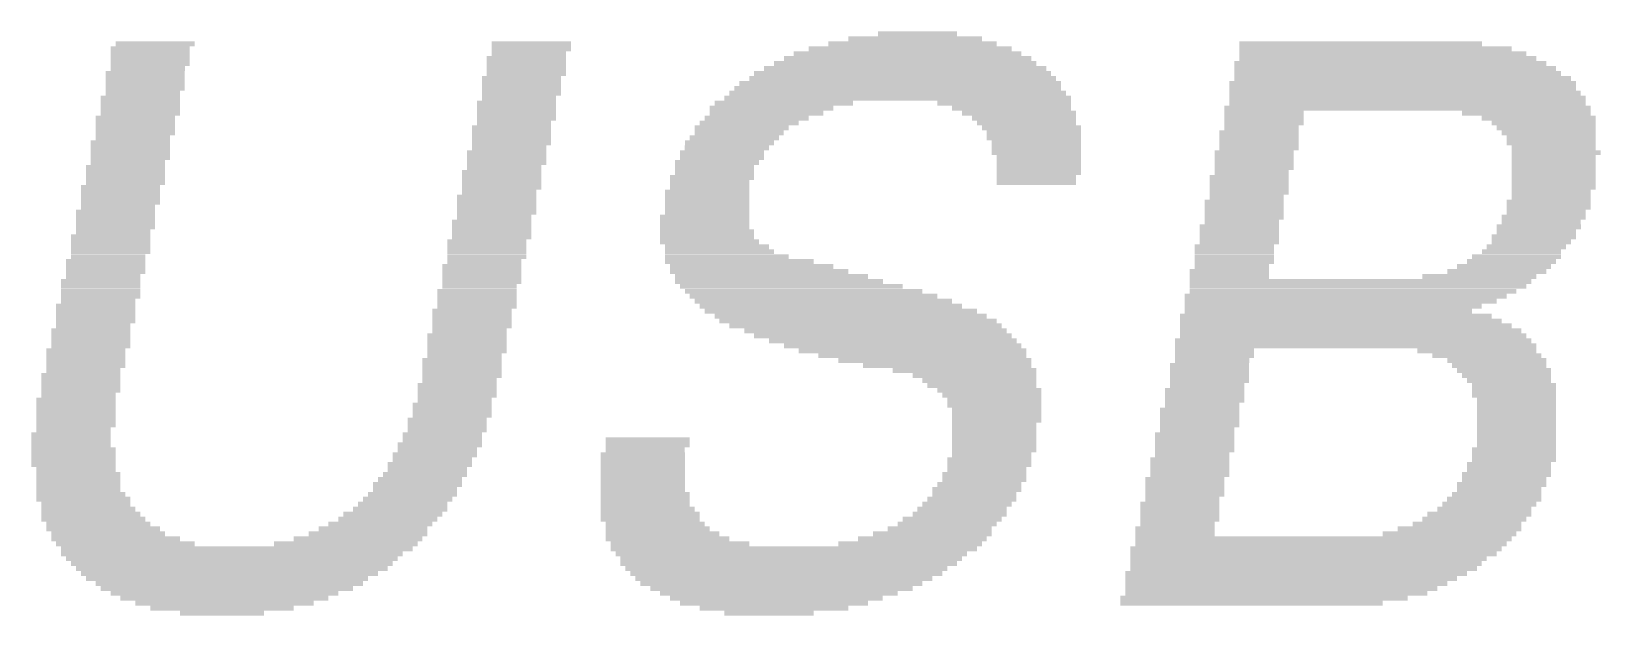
# Model space of a CAD drawing. Extents: x 3 to 114, y 9 to 132.
# Drawn here: x 107.767 to 112.598, y 92.921 to 94.719 of the extents above; entities that cross this region are included whole.
import ezdxf

# ---------------------------------------------------------------- set-up
doc = ezdxf.new("R2010")
doc.units = 0
doc.layers.add('254', color=53, linetype='CONTINUOUS')

# ---------------------------------------------------------------- blocks, each defined once
blk = doc.blocks.new('RECT')
blk.add_solid([(-0.5, -0.5), (0.5, -0.5), (-0.5, 0.5), (0.5, 0.5)])

msp = doc.modelspace()

# ---------------------------------------------------------------- block references
at = {"layer": '254', "yscale": 0.0152}
for p, xscale in [((108.1481, 94.681), 0.2438), ((109.3064, 94.681), 0.2438), ((110.4798, 94.681), 0.5182), ((110.4875, 94.6963), 0.4115), ((110.4951, 94.7115), 0.2438), ((111.8591, 94.681), 0.7468), ((108.1329, 94.6658), 0.2438), ((108.1329, 94.6506), 0.2438), ((108.1329, 94.6353), 0.2438), ((109.2911, 94.6353), 0.2438), ((109.2987, 94.6506), 0.2286), ((109.3064, 94.6658), 0.2438), ((110.4646, 94.6353), 0.762), ((110.4646, 94.6506), 0.701), ((110.4722, 94.6658), 0.6248), ((111.9276, 94.6506), 0.8839), ((111.9048, 94.6658), 0.8382), ((111.9429, 94.6353), 0.9144), ((108.1176, 94.5896), 0.2438), ((108.1329, 94.6201), 0.2438), ((108.1253, 94.6048), 0.2286), ((109.2911, 94.6201), 0.2438), ((109.2911, 94.6048), 0.2438), ((109.2911, 94.5896), 0.2438), ((110.4494, 94.5896), 0.9144), ((110.457, 94.6048), 0.8687), ((110.457, 94.6201), 0.8077), ((111.9505, 94.6201), 0.9601), ((111.9657, 94.6048), 0.9906), ((111.9734, 94.5896), 1.0058), ((108.1176, 94.5744), 0.2438), ((108.1176, 94.5591), 0.2438), ((108.1176, 94.5439), 0.2438), ((109.2759, 94.5744), 0.2438), ((109.2759, 94.5591), 0.2438), ((109.2759, 94.5439), 0.2438), ((110.4341, 94.5439), 1.0058), ((110.4417, 94.5591), 0.9906), ((110.4494, 94.5744), 0.9449), ((111.9886, 94.5591), 1.0668), ((111.9886, 94.5439), 1.0668), ((111.9886, 94.5744), 1.0363), ((108.1024, 94.5134), 0.2438), ((108.1024, 94.4982), 0.2438), ((108.11, 94.5286), 0.2286), ((109.2606, 94.4982), 0.2438), ((109.2759, 94.5286), 0.2438), ((109.2683, 94.5134), 0.2286), ((110.0836, 94.4982), 0.4267), ((110.4341, 94.5134), 1.0668), ((110.4341, 94.5286), 1.0363), ((110.7618, 94.4982), 0.4115), ((111.9962, 94.5286), 1.082), ((112.0038, 94.5134), 1.0973), ((112.0038, 94.4982), 1.0973), ((108.0872, 94.4524), 0.2438), ((108.1024, 94.4829), 0.2438), ((108.1024, 94.4677), 0.2438), ((109.2606, 94.4829), 0.2438), ((109.2606, 94.4677), 0.2438), ((109.2606, 94.4524), 0.2438), ((109.9998, 94.4524), 0.32), ((110.0455, 94.4829), 0.381), ((110.0303, 94.4677), 0.3505), ((110.7846, 94.4829), 0.3658), ((110.8075, 94.4677), 0.3505), ((110.8227, 94.4524), 0.32), ((112.0038, 94.4829), 1.1278), ((111.5619, 94.4677), 0.2438), ((111.5619, 94.4524), 0.2438), ((112.3696, 94.4677), 0.3962), ((112.4077, 94.4524), 0.3505), ((108.0795, 94.3915), 0.2286), ((108.0872, 94.4372), 0.2438), ((108.0872, 94.422), 0.2438), ((108.0872, 94.4067), 0.2438), ((109.2454, 94.422), 0.2438), ((109.2454, 94.4067), 0.2438), ((109.2454, 94.3915), 0.2438), ((109.253, 94.4372), 0.2286), ((109.9312, 94.3915), 0.2743), ((109.9464, 94.4067), 0.2743), ((109.9541, 94.422), 0.2896), ((109.9769, 94.4372), 0.3048), ((110.8304, 94.4372), 0.3048), ((110.8456, 94.422), 0.3048), ((110.8532, 94.4067), 0.2896), ((110.8532, 94.3915), 0.2896), ((111.5466, 94.4067), 0.2438), ((111.5466, 94.3915), 0.2438), ((111.5619, 94.4372), 0.2438), ((111.5543, 94.422), 0.2286), ((112.4229, 94.4372), 0.32), ((112.4306, 94.422), 0.3048), ((112.4382, 94.4067), 0.2896), ((112.4458, 94.3915), 0.2743), ((108.0719, 94.3762), 0.2438), ((108.0719, 94.361), 0.2438), ((108.0719, 94.3458), 0.2438), ((109.2302, 94.3458), 0.2438), ((109.2454, 94.3762), 0.2438), ((109.2378, 94.361), 0.2286), ((109.8931, 94.3458), 0.2591), ((109.916, 94.3762), 0.2743), ((109.9083, 94.361), 0.2591), ((110.8608, 94.3762), 0.2743), ((110.8608, 94.361), 0.2743), ((110.8608, 94.3458), 0.2743), ((111.5314, 94.3458), 0.2438), ((111.5466, 94.3762), 0.2438), ((111.5466, 94.361), 0.2438), ((112.4458, 94.3762), 0.2743), ((112.461, 94.3458), 0.2743), ((112.4534, 94.361), 0.2591), ((108.0567, 94.3), 0.2438), ((108.0719, 94.3305), 0.2438), ((108.0643, 94.3153), 0.2286), ((109.2225, 94.3), 0.2286), ((109.2302, 94.3305), 0.2438), ((109.2302, 94.3153), 0.2438), ((109.8702, 94.3), 0.2438), ((109.8779, 94.3153), 0.2591), ((109.8931, 94.3305), 0.2591), ((110.8685, 94.3305), 0.2591), ((110.8685, 94.3153), 0.2591), ((110.8685, 94.3), 0.2591), ((111.5314, 94.3305), 0.2438), ((111.5314, 94.3153), 0.2438), ((111.5314, 94.3), 0.2438), ((112.4534, 94.3305), 0.2591), ((112.4534, 94.3153), 0.2591), ((112.4534, 94.3), 0.2591), ((108.0567, 94.2848), 0.2438), ((108.0567, 94.2696), 0.2438), ((108.0567, 94.2543), 0.2438), ((109.2149, 94.2848), 0.2438), ((109.2149, 94.2696), 0.2438), ((109.2149, 94.2543), 0.2438), ((109.8626, 94.2696), 0.2591), ((109.855, 94.2543), 0.2438), ((109.8702, 94.2848), 0.2438), ((110.8608, 94.2696), 0.2438), ((110.8608, 94.2543), 0.2438), ((110.8685, 94.2848), 0.2591), ((111.5162, 94.2696), 0.2438), ((111.5162, 94.2543), 0.2438), ((111.5238, 94.2848), 0.2286), ((112.4534, 94.2848), 0.2591), ((112.4534, 94.2696), 0.2591), ((112.4534, 94.2543), 0.2591), ((108.0414, 94.2391), 0.2438), ((108.0414, 94.2238), 0.2438), ((108.0414, 94.2086), 0.2438), ((109.1997, 94.2086), 0.2438), ((109.2149, 94.2391), 0.2438), ((109.2073, 94.2238), 0.2286), ((109.8474, 94.2238), 0.2591), ((109.8474, 94.2086), 0.2591), ((109.855, 94.2391), 0.2438), ((111.5085, 94.2086), 0.2286), ((111.5162, 94.2391), 0.2438), ((111.5162, 94.2238), 0.2438), ((112.4534, 94.2391), 0.2591), ((112.4458, 94.2238), 0.2438), ((112.4458, 94.2086), 0.2438), ((108.0262, 94.1629), 0.2438), ((108.0414, 94.1934), 0.2438), ((108.0338, 94.1781), 0.2286), ((109.1997, 94.1934), 0.2438), ((109.1997, 94.1781), 0.2438), ((109.1997, 94.1629), 0.2438), ((109.8474, 94.1934), 0.2591), ((109.8474, 94.1781), 0.2591), ((109.8474, 94.1629), 0.2591), ((111.5009, 94.1934), 0.2438), ((111.5009, 94.1781), 0.2438), ((111.5009, 94.1629), 0.2438), ((112.4382, 94.1934), 0.2591), ((112.4382, 94.1781), 0.2591), ((112.4306, 94.1629), 0.2438), ((108.0262, 94.1476), 0.2438), ((108.0262, 94.1324), 0.2438), ((108.0262, 94.1172), 0.2438), ((108.0186, 94.1019), 0.2286), ((109.1844, 94.1324), 0.2438), ((109.1844, 94.1172), 0.2438), ((109.1844, 94.1019), 0.2438), ((109.1921, 94.1476), 0.2286), ((109.8398, 94.1476), 0.2743), ((109.8398, 94.1324), 0.2743), ((109.8398, 94.1172), 0.2743), ((109.8474, 94.1019), 0.2896), ((111.4857, 94.1172), 0.2438), ((111.4857, 94.1019), 0.2438), ((111.5009, 94.1476), 0.2438), ((111.4933, 94.1324), 0.2286), ((112.4077, 94.1172), 0.2591), ((112.4001, 94.1019), 0.2438), ((112.4229, 94.1476), 0.2591), ((112.4153, 94.1324), 0.2438), ((108.011, 94.0867), 0.2438), ((108.011, 94.0714), 0.2438), ((108.011, 94.0562), 0.2438), ((109.1692, 94.0714), 0.2438), ((109.1692, 94.0562), 0.2438), ((109.1844, 94.0867), 0.2438), ((109.8474, 94.0867), 0.2896), ((109.855, 94.0714), 0.3048), ((109.8779, 94.0562), 0.32), ((111.4704, 94.0562), 0.2438), ((111.4857, 94.0867), 0.2438), ((111.4857, 94.0714), 0.2438), ((112.3696, 94.0562), 0.2438), ((112.3848, 94.0714), 0.2438), ((112.3925, 94.0867), 0.2591), ((107.9957, 94.0105), 0.2438), ((108.0033, 94.0257), 0.2286), ((108.011, 94.041), 0.2438), ((109.1692, 94.041), 0.2438), ((109.1692, 94.0257), 0.2438), ((109.1616, 94.0105), 0.2286), ((109.8855, 94.041), 0.3353), ((109.9083, 94.0257), 0.381), ((109.9464, 94.0105), 0.4572), ((111.4704, 94.041), 0.2438), ((111.4704, 94.0257), 0.2438), ((111.4704, 94.0105), 0.2438), ((112.3239, 94.0105), 0.2743), ((112.3391, 94.0257), 0.2743), ((112.3544, 94.041), 0.2438), ((107.9957, 93.9952), 0.2438), ((107.9957, 93.98), 0.2438), ((107.9881, 93.9648), 0.2286), ((109.154, 93.9952), 0.2438), ((109.154, 93.98), 0.2438), ((109.154, 93.9648), 0.2438), ((109.9845, 93.9952), 0.5029), ((110.0074, 93.98), 0.5486), ((110.0455, 93.9648), 0.5944), ((111.4552, 93.98), 0.2438), ((111.4552, 93.9648), 0.2438), ((111.4628, 93.9952), 0.2286), ((112.2248, 93.9648), 0.3505), ((112.2782, 93.98), 0.3048), ((112.301, 93.9952), 0.2896), ((107.9805, 93.9495), 0.2438), ((107.9805, 93.9343), 0.2438), ((107.9805, 93.919), 0.2438), ((109.1387, 93.919), 0.2438), ((109.1463, 93.9343), 0.2286), ((109.154, 93.9495), 0.2438), ((110.0684, 93.9495), 0.6401), ((110.1065, 93.9343), 0.6858), ((110.1446, 93.919), 0.7315), ((111.8514, 93.9343), 1.0363), ((111.8591, 93.9495), 1.0516), ((111.8362, 93.919), 1.0058), ((107.9652, 93.8733), 0.2438), ((107.9805, 93.9038), 0.2438), ((107.9729, 93.8886), 0.2286), ((109.1387, 93.9038), 0.2438), ((109.1387, 93.8886), 0.2438), ((109.1387, 93.8733), 0.2438), ((110.175, 93.9038), 0.762), ((110.2055, 93.8886), 0.7925), ((110.2284, 93.8733), 0.8077), ((111.8133, 93.9038), 0.9906), ((111.7981, 93.8886), 0.9601), ((111.7752, 93.8733), 0.9144), ((107.9652, 93.8581), 0.2438), ((107.9652, 93.8428), 0.2438), ((107.9652, 93.8276), 0.2438), ((107.9576, 93.8124), 0.2286), ((109.1235, 93.8581), 0.2438), ((109.1235, 93.8428), 0.2438), ((109.1235, 93.8276), 0.2438), ((109.1235, 93.8124), 0.2438), ((110.2589, 93.8581), 0.8382), ((110.2893, 93.8428), 0.8382), ((110.3122, 93.8276), 0.8534), ((110.3351, 93.8124), 0.8382), ((111.7829, 93.8428), 0.9601), ((111.7981, 93.8276), 0.9906), ((111.8133, 93.8124), 1.0211), ((111.76, 93.8581), 0.8839), ((107.95, 93.7971), 0.2438), ((107.95, 93.7819), 0.2438), ((107.95, 93.7666), 0.2438), ((109.1082, 93.7819), 0.2438), ((109.1082, 93.7666), 0.2438), ((109.1159, 93.7971), 0.2286), ((110.3655, 93.7971), 0.8077), ((110.3884, 93.7819), 0.7925), ((110.4189, 93.7666), 0.762), ((111.8362, 93.7666), 1.0973), ((111.8286, 93.7971), 1.0516), ((111.8362, 93.7819), 1.0668), ((107.9348, 93.7362), 0.2438), ((107.9348, 93.7209), 0.2438), ((107.95, 93.7514), 0.2438), ((109.1082, 93.7514), 0.2438), ((109.1082, 93.7362), 0.2438), ((109.1006, 93.7209), 0.2286), ((110.4494, 93.7514), 0.7315), ((110.4798, 93.7362), 0.701), ((110.5103, 93.7209), 0.6401), ((111.8438, 93.7514), 1.1125), ((111.4095, 93.7362), 0.2438), ((111.4095, 93.7209), 0.2438), ((112.2172, 93.7362), 0.3658), ((112.2477, 93.7209), 0.3353), ((107.9271, 93.6752), 0.2286), ((107.9348, 93.7057), 0.2438), ((107.9348, 93.6904), 0.2438), ((109.093, 93.7057), 0.2438), ((109.093, 93.6904), 0.2438), ((109.093, 93.6752), 0.2438), ((110.5484, 93.7057), 0.5944), ((110.5865, 93.6904), 0.5182), ((110.6399, 93.6752), 0.442), ((111.3942, 93.6904), 0.2438), ((111.3942, 93.6752), 0.2438), ((111.4019, 93.7057), 0.2286), ((112.2782, 93.7057), 0.3048), ((112.2858, 93.6904), 0.2896), ((112.301, 93.6752), 0.2896), ((107.9195, 93.66), 0.2438), ((107.9195, 93.6447), 0.2438), ((107.9195, 93.6295), 0.2438), ((109.0778, 93.6295), 0.2438), ((109.093, 93.66), 0.2438), ((109.0854, 93.6447), 0.2286), ((110.6703, 93.66), 0.381), ((110.6856, 93.6447), 0.3505), ((110.6932, 93.6295), 0.3353), ((111.3942, 93.66), 0.2438), ((111.3942, 93.6447), 0.2438), ((111.3866, 93.6295), 0.2286), ((112.3086, 93.66), 0.2743), ((112.3163, 93.6447), 0.2591), ((112.3315, 93.6295), 0.2591), ((107.9043, 93.5838), 0.2438), ((107.9195, 93.6142), 0.2438), ((107.9119, 93.599), 0.2286), ((109.0701, 93.5838), 0.2286), ((109.0778, 93.6142), 0.2438), ((109.0778, 93.599), 0.2438), ((110.7161, 93.6142), 0.32), ((110.7237, 93.599), 0.3048), ((110.7313, 93.5838), 0.2896), ((111.379, 93.6142), 0.2438), ((111.379, 93.599), 0.2438), ((111.379, 93.5838), 0.2438), ((112.3315, 93.6142), 0.2591), ((112.3315, 93.599), 0.2591), ((112.3391, 93.5838), 0.2438), ((107.9043, 93.5685), 0.2438), ((107.9043, 93.5533), 0.2438), ((107.9043, 93.538), 0.2438), ((107.9043, 93.5228), 0.2438), ((109.0473, 93.5228), 0.2438), ((109.0625, 93.5685), 0.2438), ((109.0625, 93.5533), 0.2438), ((109.0625, 93.538), 0.2438), ((110.7313, 93.5685), 0.2896), ((110.7389, 93.5533), 0.2743), ((110.7389, 93.538), 0.2743), ((110.7389, 93.5228), 0.2743), ((111.3638, 93.5533), 0.2438), ((111.3638, 93.538), 0.2438), ((111.3638, 93.5228), 0.2438), ((111.3714, 93.5685), 0.2286), ((112.3391, 93.5685), 0.2438), ((112.3391, 93.5533), 0.2438), ((112.3391, 93.538), 0.2438), ((112.3391, 93.5228), 0.2438), ((107.889, 93.4771), 0.2438), ((107.9043, 93.5076), 0.2438), ((107.8967, 93.4923), 0.2286), ((109.032, 93.4771), 0.2438), ((109.0473, 93.5076), 0.2438), ((109.0473, 93.4923), 0.2438), ((110.7313, 93.5076), 0.2591), ((110.7313, 93.4923), 0.2591), ((110.7313, 93.4771), 0.2591), ((111.3485, 93.4771), 0.2438), ((111.3561, 93.4923), 0.2286), ((111.3638, 93.5076), 0.2438), ((112.3391, 93.5076), 0.2438), ((112.3391, 93.4923), 0.2438), ((112.3391, 93.4771), 0.2438), ((107.889, 93.4618), 0.2438), ((107.889, 93.4466), 0.2438), ((107.8967, 93.4314), 0.2591), ((109.0244, 93.4466), 0.2591), ((109.0168, 93.4314), 0.2438), ((109.032, 93.4618), 0.2438), ((109.6645, 93.4618), 0.2591), ((109.6645, 93.4466), 0.2591), ((109.6569, 93.4314), 0.2438), ((110.7313, 93.4618), 0.2591), ((110.7313, 93.4466), 0.2591), ((110.7313, 93.4314), 0.2591), ((111.3485, 93.4618), 0.2438), ((111.3485, 93.4466), 0.2438), ((111.3485, 93.4314), 0.2438), ((112.3315, 93.4314), 0.2591), ((112.3391, 93.4618), 0.2438), ((112.3391, 93.4466), 0.2438), ((107.8967, 93.4161), 0.2591), ((107.8967, 93.4009), 0.2591), ((107.8967, 93.3856), 0.2591), ((108.9939, 93.3856), 0.2591), ((109.0092, 93.4161), 0.2591), ((109.0016, 93.4009), 0.2438), ((109.6493, 93.4161), 0.2591), ((109.6493, 93.4009), 0.2591), ((109.6493, 93.3856), 0.2591), ((110.7161, 93.4009), 0.2591), ((110.7161, 93.3856), 0.2591), ((110.7237, 93.4161), 0.2438), ((111.3333, 93.4009), 0.2438), ((111.3333, 93.3856), 0.2438), ((111.3409, 93.4161), 0.2286), ((112.3163, 93.3856), 0.2591), ((112.3315, 93.4161), 0.2591), ((112.3315, 93.4009), 0.2591), ((107.9043, 93.3704), 0.2438), ((107.9119, 93.3552), 0.2591), ((107.9119, 93.3399), 0.2591), ((108.9635, 93.3399), 0.2591), ((108.9787, 93.3552), 0.2591), ((108.9863, 93.3704), 0.2438), ((109.6493, 93.3704), 0.2591), ((109.6493, 93.3552), 0.2591), ((109.6493, 93.3399), 0.2591), ((110.7008, 93.3552), 0.2591), ((110.7008, 93.3399), 0.2591), ((110.7084, 93.3704), 0.2438), ((111.318, 93.3399), 0.2438), ((111.3333, 93.3704), 0.2438), ((111.3333, 93.3552), 0.2438), ((112.3086, 93.3552), 0.2743), ((112.301, 93.3399), 0.2591), ((112.3163, 93.3704), 0.2591), ((107.9195, 93.2942), 0.2743), ((107.9119, 93.3247), 0.2591), ((107.9119, 93.3094), 0.2591), ((108.9406, 93.2942), 0.2743), ((108.9558, 93.3247), 0.2743), ((108.9482, 93.3094), 0.2591), ((109.6569, 93.2942), 0.2743), ((109.6493, 93.3247), 0.2591), ((109.6493, 93.3094), 0.2591), ((110.678, 93.3094), 0.2743), ((110.6703, 93.2942), 0.2591), ((110.6856, 93.3247), 0.2591), ((111.318, 93.3247), 0.2438), ((111.318, 93.3094), 0.2438), ((111.318, 93.2942), 0.2438), ((112.2782, 93.2942), 0.2743), ((112.2934, 93.3247), 0.2743), ((112.2858, 93.3094), 0.2591), ((107.9271, 93.279), 0.2896), ((107.9348, 93.2637), 0.2743), ((107.9424, 93.2485), 0.2896), ((107.95, 93.2332), 0.3048), ((108.8796, 93.2332), 0.3048), ((108.9025, 93.2485), 0.2896), ((108.9101, 93.2637), 0.2743), ((108.9254, 93.279), 0.2743), ((109.6569, 93.279), 0.2743), ((109.6569, 93.2637), 0.2743), ((109.6645, 93.2485), 0.2896), ((109.6721, 93.2332), 0.3048), ((110.6246, 93.2332), 0.2896), ((110.6322, 93.2485), 0.2743), ((110.6475, 93.2637), 0.2743), ((110.6627, 93.279), 0.2743), ((111.3028, 93.2637), 0.2438), ((111.3028, 93.2485), 0.2438), ((111.3028, 93.2332), 0.2438), ((111.3104, 93.279), 0.2286), ((112.2248, 93.2332), 0.32), ((112.2401, 93.2485), 0.2896), ((112.2553, 93.2637), 0.2896), ((112.2705, 93.279), 0.2896), ((107.9576, 93.218), 0.32), ((107.9881, 93.1875), 0.3505), ((107.9729, 93.2028), 0.32), ((108.8187, 93.1875), 0.3353), ((108.8415, 93.2028), 0.32), ((108.8644, 93.218), 0.3048), ((109.6721, 93.218), 0.3048), ((109.6874, 93.2028), 0.3048), ((109.695, 93.1875), 0.32), ((110.5637, 93.1875), 0.32), ((110.5865, 93.2028), 0.3048), ((110.6018, 93.218), 0.3048), ((111.2876, 93.1875), 0.2438), ((111.3028, 93.218), 0.2438), ((111.2952, 93.2028), 0.2286), ((112.1639, 93.1875), 0.381), ((112.1867, 93.2028), 0.3353), ((112.2096, 93.218), 0.32), ((108.0033, 93.1723), 0.3505), ((108.0262, 93.157), 0.3962), ((108.0567, 93.1418), 0.4267), ((108.7349, 93.1418), 0.442), ((108.773, 93.157), 0.3962), ((108.8034, 93.1723), 0.3658), ((109.7102, 93.1723), 0.3505), ((109.7255, 93.157), 0.381), ((109.7636, 93.1418), 0.4267), ((110.4722, 93.1418), 0.442), ((110.5103, 93.157), 0.3962), ((110.5408, 93.1723), 0.3658), ((111.7371, 93.1418), 1.143), ((111.2876, 93.1723), 0.2438), ((111.7448, 93.157), 1.1582), ((112.1334, 93.1723), 0.4115), ((108.3843, 93.1113), 1.0516), ((108.3996, 93.1266), 1.082), ((108.3843, 93.0961), 1.0211), ((110.1141, 93.1266), 1.1278), ((110.1065, 93.1113), 1.082), ((110.1065, 93.0961), 1.0516), ((111.7219, 93.1266), 1.143), ((111.7143, 93.1113), 1.1278), ((111.699, 93.0961), 1.0973), ((108.3843, 93.0808), 0.9906), ((108.3843, 93.0656), 0.9601), ((108.3767, 93.0504), 0.9144), ((110.0988, 93.0808), 1.0363), ((110.0912, 93.0656), 0.9906), ((110.0912, 93.0504), 0.9601), ((111.6609, 93.0504), 1.0516), ((111.6914, 93.0808), 1.082), ((111.6838, 93.0656), 1.0668), ((108.3691, 93.0351), 0.8687), ((108.3767, 93.0199), 0.823), ((108.3691, 93.0046), 0.7772), ((110.0836, 93.0351), 0.9144), ((110.076, 93.0199), 0.8687), ((110.076, 93.0046), 0.8077), ((111.6152, 93.0046), 0.9601), ((111.6457, 93.0351), 1.0211), ((111.6305, 93.0199), 0.9906), ((108.3615, 92.9894), 0.701), ((108.3615, 92.9742), 0.6401), ((108.3615, 92.9589), 0.5486), ((108.3539, 92.9437), 0.442), ((110.0684, 92.9894), 0.7315), ((110.0607, 92.9742), 0.6553), ((110.0531, 92.9589), 0.5791), ((110.0531, 92.9437), 0.4572), ((111.5619, 92.9742), 0.8839), ((111.5238, 92.9589), 0.8077), ((111.6, 92.9894), 0.9296), ((108.3539, 92.9284), 0.2591), ((110.0379, 92.9284), 0.2743)]:
    msp.add_blockref('RECT', p, dxfattribs=dict(at, xscale=xscale))

doc.saveas('drawing.dxf')
